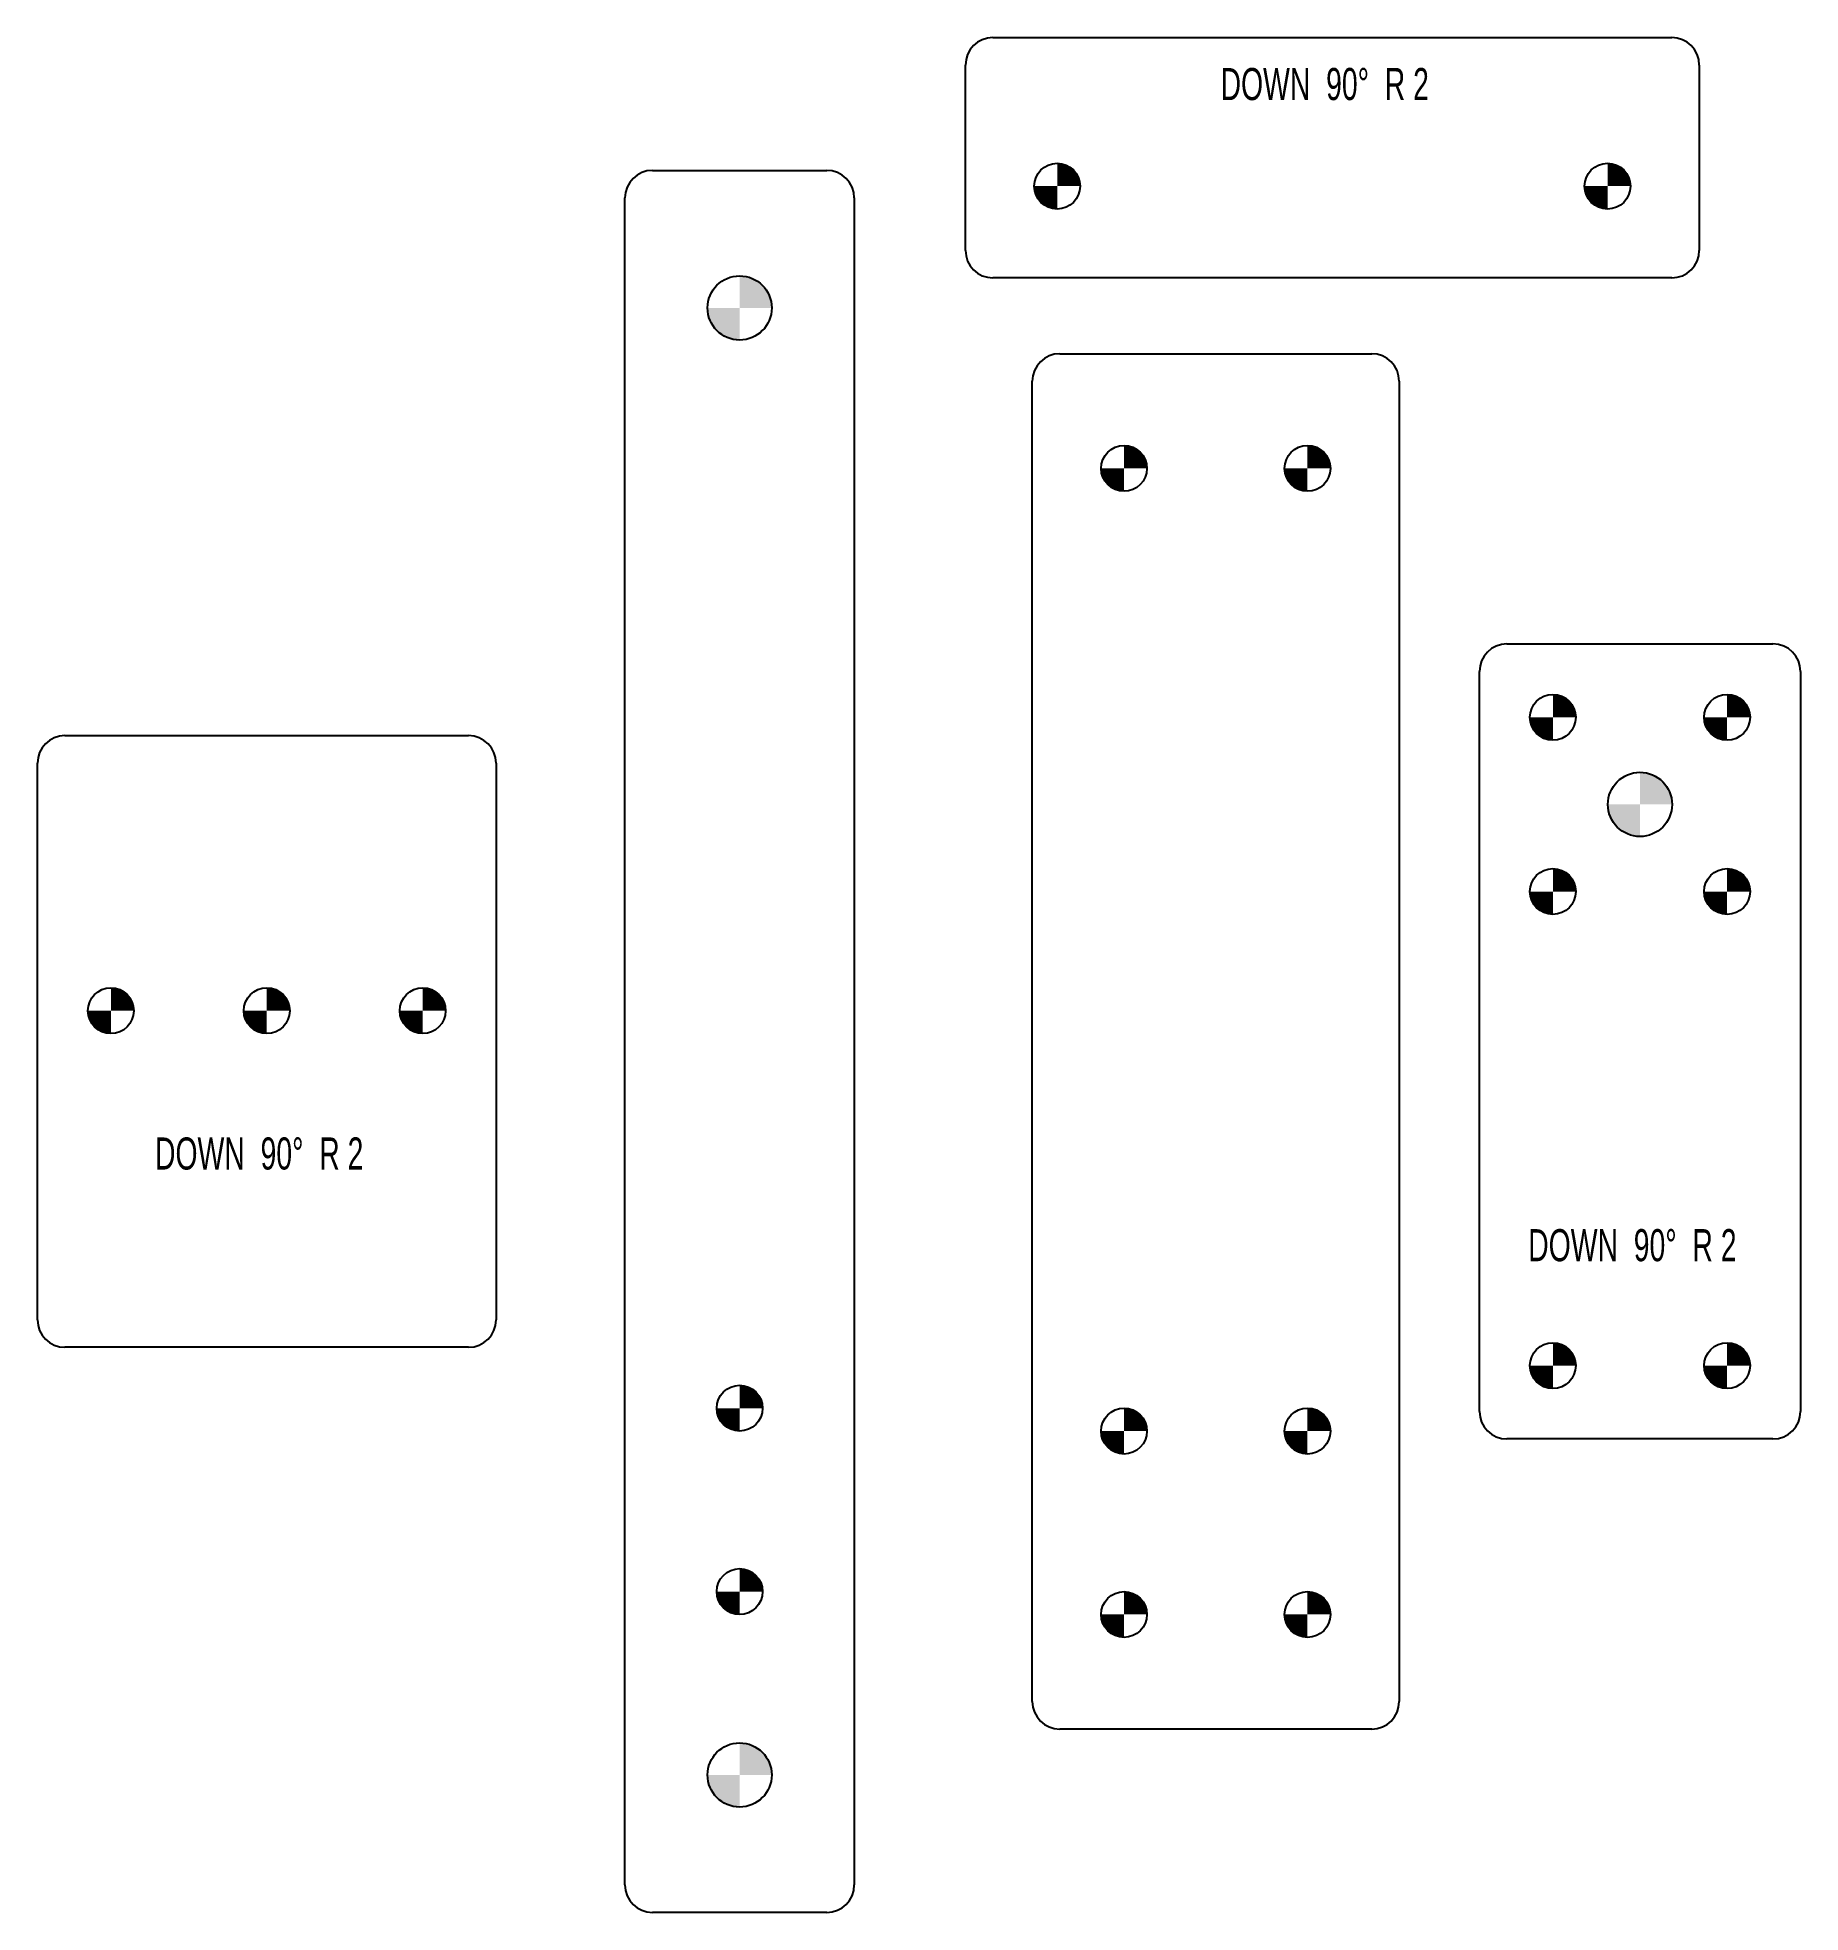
# Model space of a CAD drawing. Header units: millimetres. Extents: x 37 to 230, y 80 to 284.
import ezdxf

# ---------------------------------------------------------------- set-up
doc = ezdxf.new("R2010")
doc.units = ezdxf.units.MM
doc.styles.add('SLDTEXTSTYLE0', font='TXT', dxfattribs={"width": 0.660714})

# ---------------------------------------------------------------- blocks, each defined once
blk = doc.blocks.new('SW_DOWELSYMBOL_0')
at = {"linetype": 'Continuous', "lineweight": 0}
h = blk.add_hatch(color=0, dxfattribs=at)
edge = h.paths.add_edge_path(flags=0)
edge.add_arc((0, 0), 2.5, 0, 90)
edge.add_line((0, 2.5), (0, 0))
edge.add_line((0, 0), (2.5, 0))
h = blk.add_hatch(color=0, dxfattribs=at)
edge = h.paths.add_edge_path(flags=0)
edge.add_arc((0, 0), 2.5, 180, 270)
edge.add_line((0, -2.5), (0, 0))
edge.add_line((0, 0), (-2.5, 0))
at = {"color": 0, "linetype": 'Continuous', "lineweight": 0}
blk.add_circle((0, 0), 2.5, dxfattribs=at)
blk = doc.blocks.new('SW_DOWELSYMBOL_1')
at = {"linetype": 'Continuous', "lineweight": 0}
h = blk.add_hatch(color=0, dxfattribs=at)
edge = h.paths.add_edge_path(flags=0)
edge.add_arc((0, 0), 2.5, 0, 90)
edge.add_line((0, 2.5), (0, 0))
edge.add_line((0, 0), (2.5, 0))
h = blk.add_hatch(color=0, dxfattribs=at)
edge = h.paths.add_edge_path(flags=0)
edge.add_arc((0, 0), 2.5, 180, 270)
edge.add_line((0, -2.5), (0, 0))
edge.add_line((0, 0), (-2.5, 0))
at = {"color": 0, "linetype": 'Continuous', "lineweight": 0}
blk.add_circle((0, 0), 2.5, dxfattribs=at)
blk = doc.blocks.new('SW_DOWELSYMBOL_2')
at = {"linetype": 'Continuous', "lineweight": 0}
h = blk.add_hatch(color=0, dxfattribs=at)
edge = h.paths.add_edge_path(flags=0)
edge.add_arc((0, 0), 2.5, 0, 90)
edge.add_line((0, 2.5), (0, 0))
edge.add_line((0, 0), (2.5, 0))
h = blk.add_hatch(color=0, dxfattribs=at)
edge = h.paths.add_edge_path(flags=0)
edge.add_arc((0, 0), 2.5, 180, 270)
edge.add_line((0, -2.5), (0, 0))
edge.add_line((0, 0), (-2.5, 0))
at = {"color": 0, "linetype": 'Continuous', "lineweight": 0}
blk.add_circle((0, 0), 2.5, dxfattribs=at)
blk = doc.blocks.new('SW_DOWELSYMBOL_3')
at = {"linetype": 'Continuous', "lineweight": 0}
h = blk.add_hatch(color=0, dxfattribs=at)
edge = h.paths.add_edge_path(flags=0)
edge.add_arc((0, 0), 2.5, 0, 90)
edge.add_line((0, 2.5), (0, 0))
edge.add_line((0, 0), (2.5, 0))
h = blk.add_hatch(color=0, dxfattribs=at)
edge = h.paths.add_edge_path(flags=0)
edge.add_arc((0, 0), 2.5, 180, 270)
edge.add_line((0, -2.5), (0, 0))
edge.add_line((0, 0), (-2.5, 0))
at = {"color": 0, "linetype": 'Continuous', "lineweight": 0}
blk.add_circle((0, 0), 2.5, dxfattribs=at)
blk = doc.blocks.new('SW_DOWELSYMBOL_4')
at = {"linetype": 'Continuous', "lineweight": 0}
h = blk.add_hatch(color=0, dxfattribs=at)
edge = h.paths.add_edge_path(flags=0)
edge.add_arc((0, 0), 2.5, 0, 90)
edge.add_line((0, 2.5), (0, 0))
edge.add_line((0, 0), (2.5, 0))
h = blk.add_hatch(color=0, dxfattribs=at)
edge = h.paths.add_edge_path(flags=0)
edge.add_arc((0, 0), 2.5, 180, 270)
edge.add_line((0, -2.5), (0, 0))
edge.add_line((0, 0), (-2.5, 0))
at = {"color": 0, "linetype": 'Continuous', "lineweight": 0}
blk.add_circle((0, 0), 2.5, dxfattribs=at)
blk = doc.blocks.new('SW_DOWELSYMBOL_5')
at = {"linetype": 'Continuous', "lineweight": 0}
h = blk.add_hatch(color=0, dxfattribs=at)
edge = h.paths.add_edge_path(flags=0)
edge.add_arc((0, 0), 3.5, 0, 90)
edge.add_line((0, 3.5), (0, 0))
edge.add_line((0, 0), (3.5, 0))
h = blk.add_hatch(color=0, dxfattribs=at)
edge = h.paths.add_edge_path(flags=0)
edge.add_arc((0, 0), 3.5, 180, 270)
edge.add_line((0, -3.5), (0, 0))
edge.add_line((0, 0), (-3.5, 0))
at = {"color": 0, "linetype": 'Continuous', "lineweight": 0}
blk.add_circle((0, 0), 3.5, dxfattribs=at)
blk = doc.blocks.new('SW_DOWELSYMBOL_6')
at = {"linetype": 'Continuous', "lineweight": 0}
h = blk.add_hatch(color=0, dxfattribs=at)
edge = h.paths.add_edge_path(flags=0)
edge.add_arc((0, 0), 3.5, 0, 90)
edge.add_line((0, 3.5), (0, 0))
edge.add_line((0, 0), (3.5, 0))
h = blk.add_hatch(color=0, dxfattribs=at)
edge = h.paths.add_edge_path(flags=0)
edge.add_arc((0, 0), 3.5, 180, 270)
edge.add_line((0, -3.5), (0, 0))
edge.add_line((0, 0), (-3.5, 0))
at = {"color": 0, "linetype": 'Continuous', "lineweight": 0}
blk.add_circle((0, 0), 3.5, dxfattribs=at)
blk = doc.blocks.new('SW_DOWELSYMBOL_7')
at = {"linetype": 'Continuous', "lineweight": 0}
h = blk.add_hatch(color=0, dxfattribs=at)
edge = h.paths.add_edge_path(flags=0)
edge.add_arc((0, 0), 2.5, 0, 90)
edge.add_line((0, 2.5), (0, 0))
edge.add_line((0, 0), (2.5, 0))
h = blk.add_hatch(color=0, dxfattribs=at)
edge = h.paths.add_edge_path(flags=0)
edge.add_arc((0, 0), 2.5, 180, 270)
edge.add_line((0, -2.5), (0, 0))
edge.add_line((0, 0), (-2.5, 0))
at = {"color": 0, "linetype": 'Continuous', "lineweight": 0}
blk.add_circle((0, 0), 2.5, dxfattribs=at)
blk = doc.blocks.new('SW_DOWELSYMBOL_8')
at = {"linetype": 'Continuous', "lineweight": 0}
h = blk.add_hatch(color=0, dxfattribs=at)
edge = h.paths.add_edge_path(flags=0)
edge.add_arc((0, 0), 2.5, 0, 90)
edge.add_line((0, 2.5), (0, 0))
edge.add_line((0, 0), (2.5, 0))
h = blk.add_hatch(color=0, dxfattribs=at)
edge = h.paths.add_edge_path(flags=0)
edge.add_arc((0, 0), 2.5, 180, 270)
edge.add_line((0, -2.5), (0, 0))
edge.add_line((0, 0), (-2.5, 0))
at = {"color": 0, "linetype": 'Continuous', "lineweight": 0}
blk.add_circle((0, 0), 2.5, dxfattribs=at)
blk = doc.blocks.new('SW_DOWELSYMBOL_9')
at = {"linetype": 'Continuous', "lineweight": 0}
h = blk.add_hatch(color=0, dxfattribs=at)
edge = h.paths.add_edge_path(flags=0)
edge.add_arc((0, 0), 2.5, 0, 90)
edge.add_line((0, 2.5), (0, 0))
edge.add_line((0, 0), (2.5, 0))
h = blk.add_hatch(color=0, dxfattribs=at)
edge = h.paths.add_edge_path(flags=0)
edge.add_arc((0, 0), 2.5, 180, 270)
edge.add_line((0, -2.5), (0, 0))
edge.add_line((0, 0), (-2.5, 0))
at = {"color": 0, "linetype": 'Continuous', "lineweight": 0}
blk.add_circle((0, 0), 2.5, dxfattribs=at)
blk = doc.blocks.new('SW_DOWELSYMBOL_10')
at = {"linetype": 'Continuous', "lineweight": 0}
h = blk.add_hatch(color=0, dxfattribs=at)
edge = h.paths.add_edge_path(flags=0)
edge.add_arc((0, 0), 2.5, 0, 90)
edge.add_line((0, 2.5), (0, 0))
edge.add_line((0, 0), (2.5, 0))
h = blk.add_hatch(color=0, dxfattribs=at)
edge = h.paths.add_edge_path(flags=0)
edge.add_arc((0, 0), 2.5, 180, 270)
edge.add_line((0, -2.5), (0, 0))
edge.add_line((0, 0), (-2.5, 0))
at = {"color": 0, "linetype": 'Continuous', "lineweight": 0}
blk.add_circle((0, 0), 2.5, dxfattribs=at)
blk = doc.blocks.new('SW_DOWELSYMBOL_11')
at = {"linetype": 'Continuous', "lineweight": 0}
h = blk.add_hatch(color=0, dxfattribs=at)
edge = h.paths.add_edge_path(flags=0)
edge.add_arc((0, 0), 2.5, 0, 90)
edge.add_line((0, 2.5), (0, 0))
edge.add_line((0, 0), (2.5, 0))
h = blk.add_hatch(color=0, dxfattribs=at)
edge = h.paths.add_edge_path(flags=0)
edge.add_arc((0, 0), 2.5, 180, 270)
edge.add_line((0, -2.5), (0, 0))
edge.add_line((0, 0), (-2.5, 0))
at = {"color": 0, "linetype": 'Continuous', "lineweight": 0}
blk.add_circle((0, 0), 2.5, dxfattribs=at)
blk = doc.blocks.new('SW_DOWELSYMBOL_12')
at = {"linetype": 'Continuous', "lineweight": 0}
h = blk.add_hatch(color=0, dxfattribs=at)
edge = h.paths.add_edge_path(flags=0)
edge.add_arc((0, 0), 2.5, 0, 90)
edge.add_line((0, 2.5), (0, 0))
edge.add_line((0, 0), (2.5, 0))
h = blk.add_hatch(color=0, dxfattribs=at)
edge = h.paths.add_edge_path(flags=0)
edge.add_arc((0, 0), 2.5, 180, 270)
edge.add_line((0, -2.5), (0, 0))
edge.add_line((0, 0), (-2.5, 0))
at = {"color": 0, "linetype": 'Continuous', "lineweight": 0}
blk.add_circle((0, 0), 2.5, dxfattribs=at)
blk = doc.blocks.new('SW_DOWELSYMBOL_13')
at = {"linetype": 'Continuous', "lineweight": 0}
h = blk.add_hatch(color=0, dxfattribs=at)
edge = h.paths.add_edge_path(flags=0)
edge.add_arc((0, 0), 2.5, 0, 90)
edge.add_line((0, 2.5), (0, 0))
edge.add_line((0, 0), (2.5, 0))
h = blk.add_hatch(color=0, dxfattribs=at)
edge = h.paths.add_edge_path(flags=0)
edge.add_arc((0, 0), 2.5, 180, 270)
edge.add_line((0, -2.5), (0, 0))
edge.add_line((0, 0), (-2.5, 0))
at = {"color": 0, "linetype": 'Continuous', "lineweight": 0}
blk.add_circle((0, 0), 2.5, dxfattribs=at)
blk = doc.blocks.new('SW_DOWELSYMBOL_14')
at = {"linetype": 'Continuous', "lineweight": 0}
h = blk.add_hatch(color=0, dxfattribs=at)
edge = h.paths.add_edge_path(flags=0)
edge.add_arc((0, 0), 2.5, 0, 90)
edge.add_line((0, 2.5), (0, 0))
edge.add_line((0, 0), (2.5, 0))
h = blk.add_hatch(color=0, dxfattribs=at)
edge = h.paths.add_edge_path(flags=0)
edge.add_arc((0, 0), 2.5, 180, 270)
edge.add_line((0, -2.5), (0, 0))
edge.add_line((0, 0), (-2.5, 0))
at = {"color": 0, "linetype": 'Continuous', "lineweight": 0}
blk.add_circle((0, 0), 2.5, dxfattribs=at)
blk = doc.blocks.new('SW_DOWELSYMBOL_15')
at = {"linetype": 'Continuous', "lineweight": 0}
h = blk.add_hatch(color=0, dxfattribs=at)
edge = h.paths.add_edge_path(flags=0)
edge.add_arc((0, 0), 2.5, 0, 90)
edge.add_line((0, 2.5), (0, 0))
edge.add_line((0, 0), (2.5, 0))
h = blk.add_hatch(color=0, dxfattribs=at)
edge = h.paths.add_edge_path(flags=0)
edge.add_arc((0, 0), 2.5, 180, 270)
edge.add_line((0, -2.5), (0, 0))
edge.add_line((0, 0), (-2.5, 0))
at = {"color": 0, "linetype": 'Continuous', "lineweight": 0}
blk.add_circle((0, 0), 2.5, dxfattribs=at)
blk = doc.blocks.new('SW_DOWELSYMBOL_16')
at = {"linetype": 'Continuous', "lineweight": 0}
h = blk.add_hatch(color=0, dxfattribs=at)
edge = h.paths.add_edge_path(flags=0)
edge.add_arc((0, 0), 2.5, 0, 90)
edge.add_line((0, 2.5), (0, 0))
edge.add_line((0, 0), (2.5, 0))
h = blk.add_hatch(color=0, dxfattribs=at)
edge = h.paths.add_edge_path(flags=0)
edge.add_arc((0, 0), 2.5, 180, 270)
edge.add_line((0, -2.5), (0, 0))
edge.add_line((0, 0), (-2.5, 0))
at = {"color": 0, "linetype": 'Continuous', "lineweight": 0}
blk.add_circle((0, 0), 2.5, dxfattribs=at)
blk = doc.blocks.new('SW_DOWELSYMBOL_17')
at = {"linetype": 'Continuous', "lineweight": 0}
h = blk.add_hatch(color=0, dxfattribs=at)
edge = h.paths.add_edge_path(flags=0)
edge.add_arc((0, 0), 2.5, 0, 90)
edge.add_line((0, 2.5), (0, 0))
edge.add_line((0, 0), (2.5, 0))
h = blk.add_hatch(color=0, dxfattribs=at)
edge = h.paths.add_edge_path(flags=0)
edge.add_arc((0, 0), 2.5, 180, 270)
edge.add_line((0, -2.5), (0, 0))
edge.add_line((0, 0), (-2.5, 0))
at = {"color": 0, "linetype": 'Continuous', "lineweight": 0}
blk.add_circle((0, 0), 2.5, dxfattribs=at)
blk = doc.blocks.new('SW_DOWELSYMBOL_18')
at = {"linetype": 'Continuous', "lineweight": 0}
h = blk.add_hatch(color=0, dxfattribs=at)
edge = h.paths.add_edge_path(flags=0)
edge.add_arc((0, 0), 2.5, 0, 90)
edge.add_line((0, 2.5), (0, 0))
edge.add_line((0, 0), (2.5, 0))
h = blk.add_hatch(color=0, dxfattribs=at)
edge = h.paths.add_edge_path(flags=0)
edge.add_arc((0, 0), 2.5, 180, 270)
edge.add_line((0, -2.5), (0, 0))
edge.add_line((0, 0), (-2.5, 0))
at = {"color": 0, "linetype": 'Continuous', "lineweight": 0}
blk.add_circle((0, 0), 2.5, dxfattribs=at)
blk = doc.blocks.new('SW_DOWELSYMBOL_19')
at = {"linetype": 'Continuous', "lineweight": 0}
h = blk.add_hatch(color=0, dxfattribs=at)
edge = h.paths.add_edge_path(flags=0)
edge.add_arc((0, 0), 2.5, 0, 90)
edge.add_line((0, 2.5), (0, 0))
edge.add_line((0, 0), (2.5, 0))
h = blk.add_hatch(color=0, dxfattribs=at)
edge = h.paths.add_edge_path(flags=0)
edge.add_arc((0, 0), 2.5, 180, 270)
edge.add_line((0, -2.5), (0, 0))
edge.add_line((0, 0), (-2.5, 0))
at = {"color": 0, "linetype": 'Continuous', "lineweight": 0}
blk.add_circle((0, 0), 2.5, dxfattribs=at)
blk = doc.blocks.new('SW_DOWELSYMBOL_20')
at = {"linetype": 'Continuous', "lineweight": 0}
h = blk.add_hatch(color=0, dxfattribs=at)
edge = h.paths.add_edge_path(flags=0)
edge.add_arc((0, 0), 2.5, 0, 90)
edge.add_line((0, 2.5), (0, 0))
edge.add_line((0, 0), (2.5, 0))
h = blk.add_hatch(color=0, dxfattribs=at)
edge = h.paths.add_edge_path(flags=0)
edge.add_arc((0, 0), 2.5, 180, 270)
edge.add_line((0, -2.5), (0, 0))
edge.add_line((0, 0), (-2.5, 0))
at = {"color": 0, "linetype": 'Continuous', "lineweight": 0}
blk.add_circle((0, 0), 2.5, dxfattribs=at)
blk = doc.blocks.new('SW_DOWELSYMBOL_21')
at = {"linetype": 'Continuous', "lineweight": 0}
h = blk.add_hatch(color=0, dxfattribs=at)
edge = h.paths.add_edge_path(flags=0)
edge.add_arc((0, 0), 3.5, 0, 90)
edge.add_line((0, 3.5), (0, 0))
edge.add_line((0, 0), (3.5, 0))
h = blk.add_hatch(color=0, dxfattribs=at)
edge = h.paths.add_edge_path(flags=0)
edge.add_arc((0, 0), 3.5, 180, 270)
edge.add_line((0, -3.5), (0, 0))
edge.add_line((0, 0), (-3.5, 0))
at = {"color": 0, "linetype": 'Continuous', "lineweight": 0}
blk.add_circle((0, 0), 3.5, dxfattribs=at)

msp = doc.modelspace()

# ---------------------------------------------------------------- linework, layer by layer
at = {"color": 7, "linetype": 'Continuous', "lineweight": 25}
for p, q in [((141.58, 284.12), (215.58, 284.12)), ((138.58, 260.91), (138.58, 281.12)), ((218.58, 281.12), (218.58, 260.91)), ((104.46, 269.63), (123.46, 269.63)), ((101.46, 82.63), (101.46, 266.63)), ((126.46, 266.63), (126.46, 82.63)), ((215.58, 257.91), (141.58, 257.91)), ((148.87, 249.63), (182.87, 249.63)), ((145.87, 102.63), (145.87, 246.63)), ((185.87, 246.63), (185.87, 102.63)), ((197.62, 217.98), (226.62, 217.98)), ((194.62, 134.27), (194.62, 214.98)), ((229.62, 214.98), (229.62, 134.27)), ((40.41, 207.98), (84.41, 207.98)), ((37.41, 144.27), (37.41, 204.98)), ((87.41, 204.98), (87.41, 144.27)), ((84.41, 141.27), (40.41, 141.27)), ((226.62, 131.27), (197.62, 131.27)), ((182.87, 99.63), (148.87, 99.63)), ((123.46, 79.63), (104.46, 79.63))]:
    msp.add_line(p, q, dxfattribs=at)
for centre, radius in [((148.58, 267.91), 2.5), ((208.58, 267.91), 2.5), ((113.96, 254.63), 3.5), ((155.87, 237.13), 2.5), ((175.87, 237.13), 2.5), ((202.62, 209.98), 2.5), ((221.62, 209.98), 2.5), ((212.12, 200.48), 3.5), ((202.62, 190.98), 2.5), ((221.62, 190.98), 2.5), ((45.41, 177.98), 2.5), ((62.41, 177.98), 2.5), ((79.41, 177.98), 2.5), ((202.62, 139.27), 2.5), ((221.62, 139.27), 2.5), ((113.96, 134.63), 2.5), ((155.87, 132.13), 2.5), ((175.87, 132.13), 2.5), ((113.96, 114.63), 2.5), ((155.87, 112.13), 2.5), ((175.87, 112.13), 2.5), ((113.96, 94.63), 3.5)]:
    msp.add_circle(centre, radius, dxfattribs=at)
for centre, start, end in [((141.58, 281.12), 90, 180), ((215.58, 281.12), 0, 90), ((104.46, 266.63), 90, 180), ((123.46, 266.63), 0, 90), ((141.58, 260.91), 180, 270), ((215.58, 260.91), 270, 0), ((148.87, 246.63), 90, 180), ((182.87, 246.63), 360, 90), ((197.62, 214.98), 90, 180), ((226.62, 214.98), 0, 90), ((40.41, 204.98), 90, 180), ((84.41, 204.98), 0, 90), ((40.41, 144.27), 180, 270), ((84.41, 144.27), 270, 0), ((197.62, 134.27), 180, 270), ((226.62, 134.27), 270, 0), ((148.87, 102.63), 180, 270), ((182.87, 102.63), 270, 0), ((104.46, 82.63), 180, 270), ((123.46, 82.63), 270, 0)]:
    msp.add_arc(centre, 3, start, end, dxfattribs=at)

# ---------------------------------------------------------------- block references
at = {"color": 7, "linetype": 'Continuous', "lineweight": 0}
for name, p in [('SW_DOWELSYMBOL_0', (148.58, 267.91)), ('SW_DOWELSYMBOL_1', (208.58, 267.91)), ('SW_DOWELSYMBOL_5', (113.96, 254.63)), ('SW_DOWELSYMBOL_9', (155.87, 237.13)), ('SW_DOWELSYMBOL_10', (175.87, 237.13)), ('SW_DOWELSYMBOL_18', (202.62, 209.98)), ('SW_DOWELSYMBOL_19', (221.62, 209.98)), ('SW_DOWELSYMBOL_21', (212.12, 200.48)), ('SW_DOWELSYMBOL_17', (202.62, 190.98)), ('SW_DOWELSYMBOL_20', (221.62, 190.98)), ('SW_DOWELSYMBOL_2', (45.41, 177.98)), ('SW_DOWELSYMBOL_3', (62.41, 177.98)), ('SW_DOWELSYMBOL_4', (79.41, 177.98)), ('SW_DOWELSYMBOL_16', (202.62, 139.27)), ('SW_DOWELSYMBOL_15', (221.62, 139.27)), ('SW_DOWELSYMBOL_7', (113.96, 134.63)), ('SW_DOWELSYMBOL_12', (155.87, 132.13)), ('SW_DOWELSYMBOL_11', (175.87, 132.13)), ('SW_DOWELSYMBOL_8', (113.96, 114.63)), ('SW_DOWELSYMBOL_13', (155.87, 112.13)), ('SW_DOWELSYMBOL_14', (175.87, 112.13)), ('SW_DOWELSYMBOL_6', (113.96, 94.63))]:
    msp.add_blockref(name, p, dxfattribs=at)

# ---------------------------------------------------------------- texts
at = {"color": 7, "linetype": 'Continuous', "lineweight": 0, "char_height": 3.5, "attachment_point": 2, "style": 'SLDTEXTSTYLE0'}
for insert in [(177.75, 280.8), (61.58, 164.16), (211.29, 154.16)]:
    msp.add_mtext('DOWN  90°  R 2', dxfattribs=dict(at, insert=insert))

doc.saveas('drawing.dxf')
